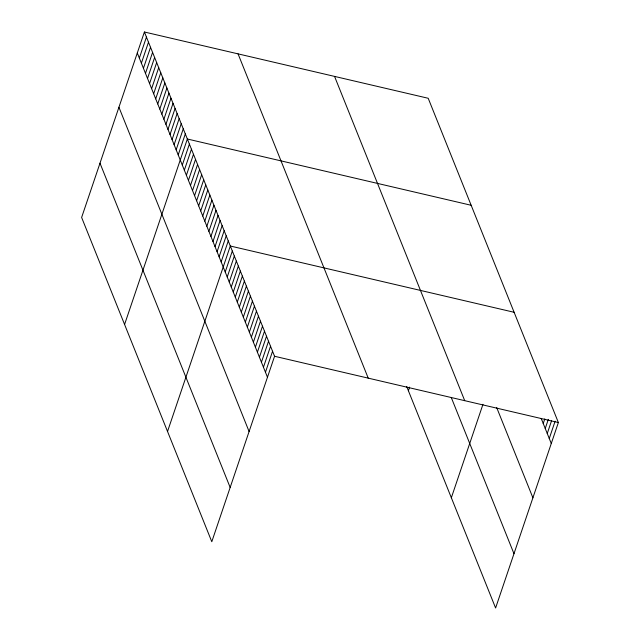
<?xml version="1.0" encoding="UTF-8"?>
<svg xmlns="http://www.w3.org/2000/svg" width="640" height="640" viewBox="0 0 640 640"><rect width="100%" height="100%" fill="white"/><g stroke="black" fill="none" stroke-linecap="round" stroke-linejoin="round"><path stroke-width="0.96" d="M144.4 32L81.624 217.464L211.792 541.728L274.568 356.272L144.4 32L428.208 98.272L558.376 422.536L495.6 608L406.688 386.496M139.344 58.072L146.44 37.096M141.384 63.168L148.488 42.192M143.432 68.264L150.536 47.288M145.48 73.36L152.584 52.384M147.528 78.456L154.624 57.48M149.568 83.552L156.672 62.576M151.616 88.648L158.72 67.672M153.664 93.744L160.76 72.768M155.704 98.84L162.808 77.864M157.752 103.936L164.856 82.96M159.8 109.032L166.896 88.056M161.84 114.128L168.944 93.144M163.888 119.224L170.992 98.24M165.936 124.32L173.032 103.336M167.976 129.416L175.08 108.432M170.024 134.512L177.128 113.528M172.072 139.608L179.168 118.624M174.112 144.704L181.216 123.72M176.16 149.8L183.264 128.816M178.208 154.896L185.312 133.912M124.576 324.472L187.352 139.008L471.168 205.28M182.296 165.088L189.4 144.104M184.344 170.184L191.448 149.2M186.392 175.272L193.488 154.296M188.432 180.368L195.536 159.392M190.48 185.464L197.584 164.488M192.528 190.56L199.624 169.584M194.568 195.656L201.672 174.68M196.616 200.752L203.72 179.776M198.664 205.848L205.76 184.872M200.704 210.944L207.808 189.968M202.752 216.04L209.856 195.064M204.8 221.136L211.896 200.16M206.84 226.232L213.944 205.256M208.888 231.328L215.992 210.344M210.936 236.424L218.04 215.44M212.984 241.52L220.08 220.536M215.024 246.616L222.128 225.632M217.072 251.712L224.176 230.728M219.12 256.808L226.216 235.824M221.16 261.904L228.264 240.92M167.536 431.48L230.312 246.016L514.12 312.288M225.216 272.008L232.32 251.032M227.232 277.024L234.336 256.04M229.24 282.032L236.344 261.048M231.256 287.04L238.352 266.064M233.264 292.056L240.368 271.072M235.28 297.064L242.376 276.088M237.288 302.08L244.392 281.096M239.304 307.088L246.4 286.112M241.312 312.104L248.416 291.12M243.328 317.112L250.424 296.128M245.336 322.12L252.44 301.144M247.344 327.136L254.448 306.152M249.36 332.144L256.464 311.168M251.368 337.16L258.472 316.176M253.384 342.168L260.488 321.192M255.392 347.184L262.496 326.2M257.408 352.192L264.504 331.208M259.416 357.2L266.52 336.224M261.432 362.216L268.528 341.232M263.44 367.224L270.544 346.248M265.456 372.24L272.552 351.256M408.392 390.736L409.616 387.12M451.344 497.752L482.968 404.32M543.232 423.472L544.776 418.912M545.24 428.48L548.328 419.36M547.256 433.496L551.576 420.72M549.264 438.504L555.128 421.176M274.568 356.272L558.376 422.536M541.216 418.464L551.28 443.52M496.696 407.592L532.904 497.8M334.552 76.4L464.72 400.672M451.304 397.608L513.976 553.72M238.056 53.872L368.224 378.136M137.296 52.984L267.464 377.248M118.928 107.256L249.096 431.528M99.992 163.184L230.16 487.456"/></g></svg>
